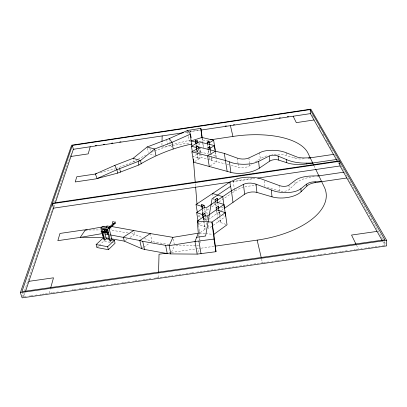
<?xml version="1.0" encoding="UTF-8"?>
<svg xmlns="http://www.w3.org/2000/svg" width="407" height="407" viewBox="0 0 407 407"><rect width="100%" height="100%" fill="white"/><g stroke="black" fill="none" stroke-linecap="round" stroke-linejoin="round"><path stroke-width="0.31" stroke-dasharray="2.04 1.53" d="M158.409 277.655L158.511 273.855M161.915 145.233L161.996 142.135M49.181 293.228L50.178 289.672M24.883 293.274L23.672 296.866L21.907 291.677M53.907 207.056L54.92 204.049M22.533 296.657L23.754 293.055M24.568 290.659L52.467 208.465M54.706 201.867L63.06 177.269M63.263 176.669L64.077 174.267M64.281 173.667L65.095 171.271M65.298 170.67L71.205 153.271M197.812 252.406L199.527 247.873M171.545 252.228L174.506 245.507M96.912 247.527L98.718 245.828M99.171 245.406L103.688 241.163L110.872 242.465M267.302 187.49L279.935 191.051A6.395 3.042 -5 0 0 288.904 189.748L296.627 182.555A25.794 12.235 -3.3 0 1 312.484 176.775L314.229 176.521M255.555 161.9L260.297 158.75A18.03 7.906 -5.7 0 1 267.999 155.555M198.367 222.771L198.672 224.567L208.989 228.291L225.692 216.392L222.817 215.425M198.967 230.825L199.374 233.252L206.268 228.363M208.567 219.449L220.833 210.872M221.342 210.516L224.405 208.374M198.672 224.567L201.75 222.42M203.815 218.289L204.207 220.706L206.369 219.205L205.967 216.707M197.995 216.275L200.549 214.53M204.126 212.083L209.747 208.242M211.793 206.842L218.462 202.284M218.976 201.933L230.805 193.839M232.265 192.847L234.625 191.229A22.126 10.735 -6.6 0 1 243.228 187.352M141.605 248.591L143.162 247.537M143.681 247.186L149.384 243.335M149.903 242.984L151.979 241.585L168.874 244.526M231.242 165.466L238.533 167.384A7.998 3.505 -7.1 0 0 249.801 165.715L251.892 164.326M125.325 240.451L127.396 239.107M129.975 237.429L134.625 234.407L142.145 237.515M210.277 165.837L216.941 161.696L216.585 159.223M212.357 158.196L209.742 159.798L209.371 157.346M214.977 156.593L216.02 155.952L215.491 152.299M209.849 153.617L210.724 153.088M194.622 161.579L201.292 157.57L225.188 163.868M196.912 154.268L193.132 156.507L200.02 158.333L199.252 153.475M209.274 154.228L200.687 152.03L199.44 152.767L198.748 148.392M137.597 159.564L133.791 161.665L117.358 168.03M138.136 159.264L145.747 155.057M151.328 152.279L170.401 145.101L191.224 139.825M198.067 149.277L200.458 148.499M100.27 172.731L115.598 168.712M186.223 131.975L187.474 131.787M189.988 131.41L200.025 129.899M185.282 132.453L199.745 130.276M161.864 147.095L171.907 145.589M172.537 145.492L190.115 142.857M199.44 141.463L209.366 139.977M232.88 181.252L254.258 178.103M231.954 181.878L254.573 178.546M168.956 252.813L170.818 252.543M171.439 252.452L199.359 248.438M201.226 248.168L214.418 246.271M24.293 296.779L26.19 296.51M29.268 296.072L30.591 295.879M31.136 295.803L34.371 295.345M34.87 295.273L37.358 294.917M39.845 294.561L41.29 294.358M41.921 294.266L45.07 293.818M45.447 293.762L47.934 293.406M50.733 293.009L51.989 292.831M52.62 292.74L55.769 292.292M56.395 292.201L58.282 291.931M61.432 291.483L62.688 291.305M63.319 291.214L65.837 290.857M72.131 289.957L73.387 289.779M74.018 289.687L76.536 289.331M79.055 288.97L80.942 288.7M81.568 288.614L84.086 288.253M84.717 288.161L87.235 287.805M89.754 287.444L91.641 287.174M92.267 287.088L94.785 286.726M95.416 286.635L97.934 286.279M100.448 285.918L102.34 285.648M102.966 285.561L105.484 285.2M106.115 285.114L108.633 284.752M111.147 284.391L113.039 284.127M113.665 284.035L116.183 283.674M116.814 283.587L119.332 283.226M121.846 282.87L123.738 282.6M124.364 282.509L126.882 282.148M127.513 282.061L130.031 281.7M132.545 281.344L134.432 281.074M135.063 280.983L137.581 280.627M138.212 280.535L140.725 280.174M143.244 279.818L145.131 279.548M145.762 279.456L148.28 279.1M148.911 279.009L151.424 278.647M153.943 278.291L155.83 278.022M156.461 277.93L162.169 277.116M164.642 276.765L172.822 275.6M175.331 275.239L183.521 274.074M185.984 273.723L191.076 272.995M191.702 272.904L194.22 272.548M196.637 272.202L204.919 271.021M207.295 270.68L215.618 269.495M217.948 269.164L226.317 267.969M228.602 267.643L237.378 266.392M239.535 266.086L248.031 264.876M250.234 264.56L258.684 263.354M260.933 263.034L262.82 262.764M263.451 262.673L265.964 262.317M266.595 262.225L269.113 261.869M271.632 261.508L272.888 261.33M275.407 260.968L276.663 260.79M277.294 260.699L279.812 260.343M282.331 259.981L283.587 259.803M286.106 259.442L287.362 259.264M287.993 259.173L294.286 258.277M296.805 257.916L298.061 257.738M298.692 257.651L304.985 256.751M307.504 256.395L308.76 256.212M309.391 256.125L315.684 255.225M318.203 254.868L319.459 254.685M320.09 254.599L326.383 253.698M328.902 253.342L330.158 253.164M330.789 253.073L333.933 252.625M334.564 252.533L337.082 252.172M339.601 251.816L340.857 251.638M341.488 251.546L344.632 251.099M345.263 251.007L347.782 250.651M350.3 250.29L351.556 250.112M354.075 249.75L355.331 249.572M355.962 249.481L358.481 249.125M360.897 248.779L362.255 248.585M364.591 248.25L370.752 247.375M371.367 247.288L374.445 246.846M375.061 246.759L379.985 246.057M382.392 245.711L384.91 245.355L384.869 240.42M89.118 229.96L100.549 229.924M175.768 245.513L195.965 245.589M196.596 245.589L199.12 245.599M199.374 233.252L205.057 233.679M205.688 233.725L212.632 234.249M128.154 233.013L111.279 230.143L110.877 228.495M111.472 242.577L113.868 243.01M209.89 154.385L216.02 155.952M194.531 151.506L198.962 152.645M226.989 164.342L228.815 164.825M150.188 154.034L154.207 155.159M131.904 233.649L134.625 234.407L133.995 231.614M134.936 162.011L133.791 161.665L133.084 158.343M304.217 158.72A10.892 4.66 -4.6 0 1 295.981 158.511L284.951 155.092A18.03 7.906 -5.7 0 0 271.861 154.782M217.307 206.059L214.347 205.097L213.884 202.05M221.449 207.407L223.814 208.18M220.523 214.657L217.079 213.497L216.605 210.363M225.854 224.384L218.203 221.729L217.648 218.076M198.585 216.483L200.956 217.313M203.917 218.345L208.069 219.795M279.935 191.051L279.411 185.582M144.46 238.471L151.979 241.585L150.285 233.562M190.196 141.661L189.046 140.267L188.344 135.994M171.8 147.008L170.401 145.101L169.332 139.179M312.362 115.385L313.614 117.587M318.946 126.948L320.823 130.25M323.021 134.107L324.898 137.408M326.465 140.166L328.973 144.571M330.23 146.774L332.422 150.626M334.615 154.482L336.497 157.784M336.813 158.338L337.749 159.987M340.888 165.496L382.89 239.28M384.142 241.483L385.709 244.236M337.886 162.19L338.822 163.848M382.728 241.493L384.91 245.355M356.501 245.192L358.435 249.13M314.062 165.797L315.669 169.144M261.584 259.137L262.444 262.82M147.39 148.168L148.224 152.36M149.913 148.321L150.504 151.312M173.275 239.097L174.282 244.337M166.651 139.398L167.842 145.915M198.484 234.427L199.43 240.013M203.403 218.223L203.805 220.665M203.902 221.276L205.042 229.233L203.734 221.245M203.235 218.177L203.637 220.635M187.642 131.715L188.243 135.383M190.278 130.55L190.674 132.997M202.513 209.351L203.001 212.357M202.437 209.834L202.828 212.251M207.153 216.809L207.539 219.225M208.506 225.269L208.989 228.291M204.619 208.353L205.362 212.958M205.301 215.603L206.761 224.649M197.12 149.776L197.517 152.274M197.069 150.061L197.466 152.569M206.268 208.537L207.27 214.794M207.367 215.42L207.865 218.544M196.81 149.995L197.197 152.401M197.288 153.001L198.214 159.422L197.156 152.773M196.769 150.361L197.059 152.172M199.282 143.066L200.687 152.03M199.674 147.258L200.626 153.327M200.722 153.932L201.292 157.57M197.833 142.598L198.306 145.589M198.484 148.616L199.165 152.905M201.994 138.095L202.772 143.127M202.869 143.752L203.449 147.522L202.844 142.516M212.581 193.518L213.141 197.176M213.232 197.782L213.792 201.44M207.606 145.09L207.799 146.352M208.425 150.524L208.969 154.146M208.359 150.605L208.918 154.319M215.471 202.849L216.046 206.67M216.392 209.742L217.567 217.531M209.478 144.709L209.697 146.24M210.414 151.048L210.684 152.849M210.353 150.804L210.628 152.625M211.167 156.273L211.762 160.327L211.528 158.705M217.862 203.286L218.233 205.784M219.119 211.798L219.49 214.311L219.17 212.037M219.037 211.594L219.704 215.949M219.765 216.478L220.68 222.588L220.34 220.207M215.598 152.422L216.493 158.603M233.252 180.947L234.381 189.418M234.463 190.023L234.625 191.229M237.352 158.155L237.983 163.075M238.059 163.69L238.533 167.384M202.32 138.131L202.767 141.89M248.881 157.947L249.516 163.324M249.588 163.924L249.801 165.715M259.6 152.645L260.266 158.771M264.26 180.942L264.896 186.813M203.978 218.371L204.207 220.706M286.375 152.854L286.614 155.591M288.924 185.119L289.301 189.387M294.983 182.28L295.121 183.923M294.841 156.949L294.943 158.196M195.345 183.71L195.553 186.243M198.433 221.678L199.929 240.044M199.979 240.664L200.239 243.829M244.917 186.905A22.126 10.735 -6.6 0 1 256.736 185.643"/><path stroke-width="0.61" d="M158.542 272.593L159.03 254.238L166.473 253.169M162.011 141.514L162.159 135.933M50.677 287.891L53.5 277.808L28.902 281.334M90.201 146.759L88.207 153.871L70.94 156.466M25.483 291.493L53.531 208.165L52.244 203.709L339.804 161.264L384.864 239.804L21.907 291.677L52.244 203.709M55.327 202.844L73.352 149.293L72.349 145.416L310.154 109.58L339.545 160.816L52.422 203.205L72.349 145.416M20.35 292.658L71.627 145.197L310.841 109.142L386.609 240.334L386.65 245.889L22.126 297.858L20.35 292.658L386.609 240.334M205.301 215.603L197.324 221.108L198.27 233.18L194.984 241.524L197.171 254.11L215.985 251.699L213.894 234.346L211.976 222.095L225.29 212.688L227.035 224.796L213.894 234.346M198.27 233.18L172.934 237.347L169.175 245.645L170.803 253.907L197.171 254.11M103.841 231.4L105.194 229.268M106.207 227.671L107.219 226.068L110.343 226.302M212.581 193.518L222.715 196.662L224.405 208.374L244.653 194.215A8.857 4.294 -6.6 0 1 256.924 192.419L272.059 196.851A19.638 9.341 -5 0 0 299.923 192.781L307.56 185.434A12.21 5.79 -3.3 0 1 315.166 182.631L346.82 177.991M104.121 238.441L102.946 238.232L96.144 244.576L96.912 247.527L108.379 249.695L115.064 243.228L114.347 240.272L111.95 239.845L110.618 241.112L109.661 240.939L106.944 229.986L102.152 229.166L104.904 240.084L103.958 239.911L100.946 228.006L102.315 226.765L109.01 227.895L111.95 239.845M96.144 244.576L107.631 246.713L114.347 240.272M104.904 240.084L106.247 238.823L109.809 239.458M106.522 229.634L104.284 231.675L101.424 231.181L101.206 231.99L107.906 233.155L108.12 232.336L105.24 231.837L105.367 232.341L107.153 230.703M101.084 231.491L107.784 232.651L108.12 232.336M100.946 228.006L107.657 229.141L109.01 227.895M101.206 231.99L101.424 231.181M108.939 229.07L114.296 224.165L114.179 223.672L113.232 223.514L108.308 228.001M105.24 231.837L107.026 230.204M108.817 228.571L114.179 223.672M310.241 157.83L304.161 157.941A11.075 4.467 4.1 0 1 297.741 157.28L284.691 152.177L281.659 151.323A18.427 7.641 3.1 0 0 262.027 151.679L248.881 157.947A8.176 3.398 1.8 0 1 237.357 158.15L224.313 153.403L199.674 147.258L191.895 151.811L193.595 162.2L230.861 172.38A19.968 8.761 -7.1 0 0 259.335 168.167L269.805 161.075A5.876 2.574 -5.7 0 1 277.935 159.87L288.975 163.411A23.006 9.844 -4.6 0 0 306.593 163.914L336.37 159.519M259.335 168.167L258.618 161.406L269.286 155.983L269.795 161.08M192.114 143.986C173.229 147.822 155.326 155.092 138.858 165.003L117.669 173.107L95.64 178.922L75.229 181.954L76.76 176.791L95.365 174.018L114.83 165.359L133.084 158.343L147.151 146.973L169.226 138.589L187.439 130.494L200.814 128.342L202.223 137.52M217.028 200.529L231.41 190.756L243.422 184.381A9.076 4.172 2.5 0 1 255.967 184.142L274.781 191.244A20.07 9.005 3.9 0 0 297.095 190.802C301.689 189.194 304.522 184.737 308.933 182.84A12.444 5.55 5.5 0 1 315.11 181.807L321.678 181.68M216.799 209.457L207.056 216.209L204.746 215.41M218.335 208.394L223.972 204.487L225.6 215.766M216.453 210.154L216.086 207.718L218.254 206.227L218.976 211.085M203.134 217.562L202.732 215.105L204.975 213.568L205.372 216.02M215.476 201.582L206.171 207.911L204.38 207.311M215.374 202.223L214.998 199.72L217.119 198.285L217.806 203.007M198.067 220.981L196.662 212.622L204.456 207.341M202.335 209.234L201.943 206.817L204.136 205.337L204.523 207.748M230.576 186.365L212.072 198.804L205.627 236.009L196.642 237.312M197.375 212.566L196.026 204.528L229.767 182.097L236.228 179.06A22.721 10.445 2.5 0 1 260.424 178.597L279.426 185.587A6.527 2.93 3.9 0 0 288.517 185.409L296.382 179.523L299.567 178.073A26.292 11.742 5.5 0 1 312.428 175.961L318.879 175.839M172.934 237.347L150.285 233.562L139.81 240.501L110.475 234.931M150.285 233.562L133.745 230.494L123.367 237.179L124.293 241.122L141.605 248.591L144.485 249.435L167.262 253.592L170.803 253.907M258.618 161.406L255.784 162.571A20.457 8.501 1.8 0 1 232.814 162.993L225.671 160.551L191.895 151.811M215.42 151.185L207.646 155.886L209.249 166.473M209.763 148.433L214.525 145.599L215.405 151.689M208.186 149.45L207.911 147.624L209.722 146.551L210.312 150.57M208.984 142.969L213.66 140.227L215.054 149.827M207.529 144.556L207.168 142.155L208.944 141.117L209.478 144.709M196.673 149.756L196.286 147.339L198.112 146.276L198.402 148.082M192.348 151.694L191.458 146.271L199.094 141.87L214.525 145.599M196.072 143.793L195.772 141.916L197.563 140.883L197.863 142.76M96.591 173.697L95.365 174.018L97.125 178.531L116.895 169.714L140.542 160.531L154.645 148.993L172.024 142.323L190.507 134.096L191.107 137.805M213.66 140.227L201.897 137.469L191.041 140.944L191.916 146.286M107.219 226.068L85.307 229.975L80.235 237.408L57.84 240.664L59.982 233.435L83.684 229.98L87.21 229.965M95.223 145.67L96.479 145.482M103.383 144.444L104.635 144.256M111.538 143.213L112.795 143.025M119.699 141.987L120.955 141.799M225.132 126.119L226.384 125.931M233.287 124.893L234.544 124.705M279.1 117.999L280.357 117.811M287.261 116.768L288.517 116.58M73.352 149.293L183.45 132.728M200.982 130.087L310.419 113.619L337.571 161.64M314.016 119.984L296.306 122.639L293.157 116.219M210.607 139.789L232.936 136.442A69.673 30.586 -7.3 0 1 308.013 153.19L313.792 165.242M308.435 158.099L333.475 154.39M53.531 208.165L230.698 182.061M257.712 178.083L340.013 165.954L382.178 240.527M317.714 176.007L343.549 172.212M141.605 248.591L139.81 240.501L142.704 241.326L165.613 245.345L169.175 245.645L194.984 241.524L214.001 239.062L211.976 222.095L197.324 221.108L197.634 222.929M215.049 246.179L257.143 240.12A77.991 38.268 -6.8 0 0 324.369 187.286L315.669 169.144M377.024 231.405L351.526 235.058L355.947 244.063M269.286 155.983A5.988 2.483 3.1 0 1 277.549 155.835L288.726 160.521L292.77 161.686A23.387 9.437 4.1 0 0 306.537 163.126L312.724 163.009M111.594 226.511L133.745 230.494M104.95 233.964L108.633 234.605M105.922 237.851L108.984 238.395M111.432 238.833L124.293 241.122M207.168 142.155L209.162 142.633L208.944 141.117M195.772 141.916L195.63 140.42L197.563 140.883M195.981 142.145L191.041 140.944L190.507 134.096L187.439 130.494M207.911 147.624L209.946 148.128L209.722 146.551M196.286 147.339L196.138 145.782L198.112 146.276M191.458 146.271L196.657 147.578M147.151 146.973L154.645 148.993L155.932 155.637M133.084 158.343L140.542 160.531L141.239 163.889M214.998 199.72L217.435 200.493L217.119 198.285M215.298 201.704L223.972 204.487M216.086 207.718L218.584 208.542L218.254 206.227M201.943 206.817L201.73 204.543L204.136 205.337M216.392 209.742L225.29 212.688M196.026 204.528L201.994 206.517M202.732 215.105L202.503 212.724L204.975 213.568M196.662 212.622L203.017 214.81M271.321 190.125L272.013 196.835M169.226 138.589L172.024 142.323L173.199 148.916M114.83 165.359L116.895 169.714L117.669 173.107M52.579 203.759L53.063 205.428M103.821 229.141L106.247 238.823M107.631 246.713L108.379 249.695M107.657 229.141L110.618 241.112M107.784 232.651L107.906 233.155M113.232 223.514L113.35 224.013M230.418 125.661L232.936 136.442M257.143 240.12L261.299 257.911M119.709 168.808L120.472 172.197M142.704 241.326L144.485 249.435M138.156 161.64L138.858 165.003M165.613 245.345L167.262 253.592M224.313 153.403L227.157 171.367M229.767 182.097L231.41 190.756L232.992 202.371M198.901 241.239L201.053 253.841M202.503 212.724L203.302 217.613M201.73 204.543L202.411 208.75M195.63 140.42L196.225 144.164M196.138 145.782L196.713 149.394M214.001 239.062L215.985 251.699M229.456 161.961L230.861 172.38M243.422 184.381L244.653 194.215M200.814 128.342L201.897 137.469M255.967 184.137L256.924 192.419M278.098 156.059L278.474 160.037M286.508 159.61L286.782 162.729M193.34 159.03L195.243 182.443M195.604 186.874L196.993 203.958M300.89 188.665L301.124 191.656M306.71 184.086L306.858 186.096M306.537 163.126L306.593 163.914M315.11 181.807L315.166 182.631M310.154 109.58L310.419 113.619M339.804 161.264L340.013 165.954M339.652 163.161L339.708 164.331M113.161 223.219A0.936 0.539 -79.9 0 1 112.444 222.909A0.936 0.539 -79.9 0 1 112.775 221.637A0.936 0.539 -79.9 0 1 113.492 221.947M102.493 233.532L80.235 237.408L103.475 237.413L102.493 233.532M115.181 223.377A0.936 0.539 -79.9 0 0 115.1 221.835A0.936 0.539 -79.9 0 0 114.311 222.995A0.936 0.539 -79.9 0 0 115.181 223.377"/></g></svg>
